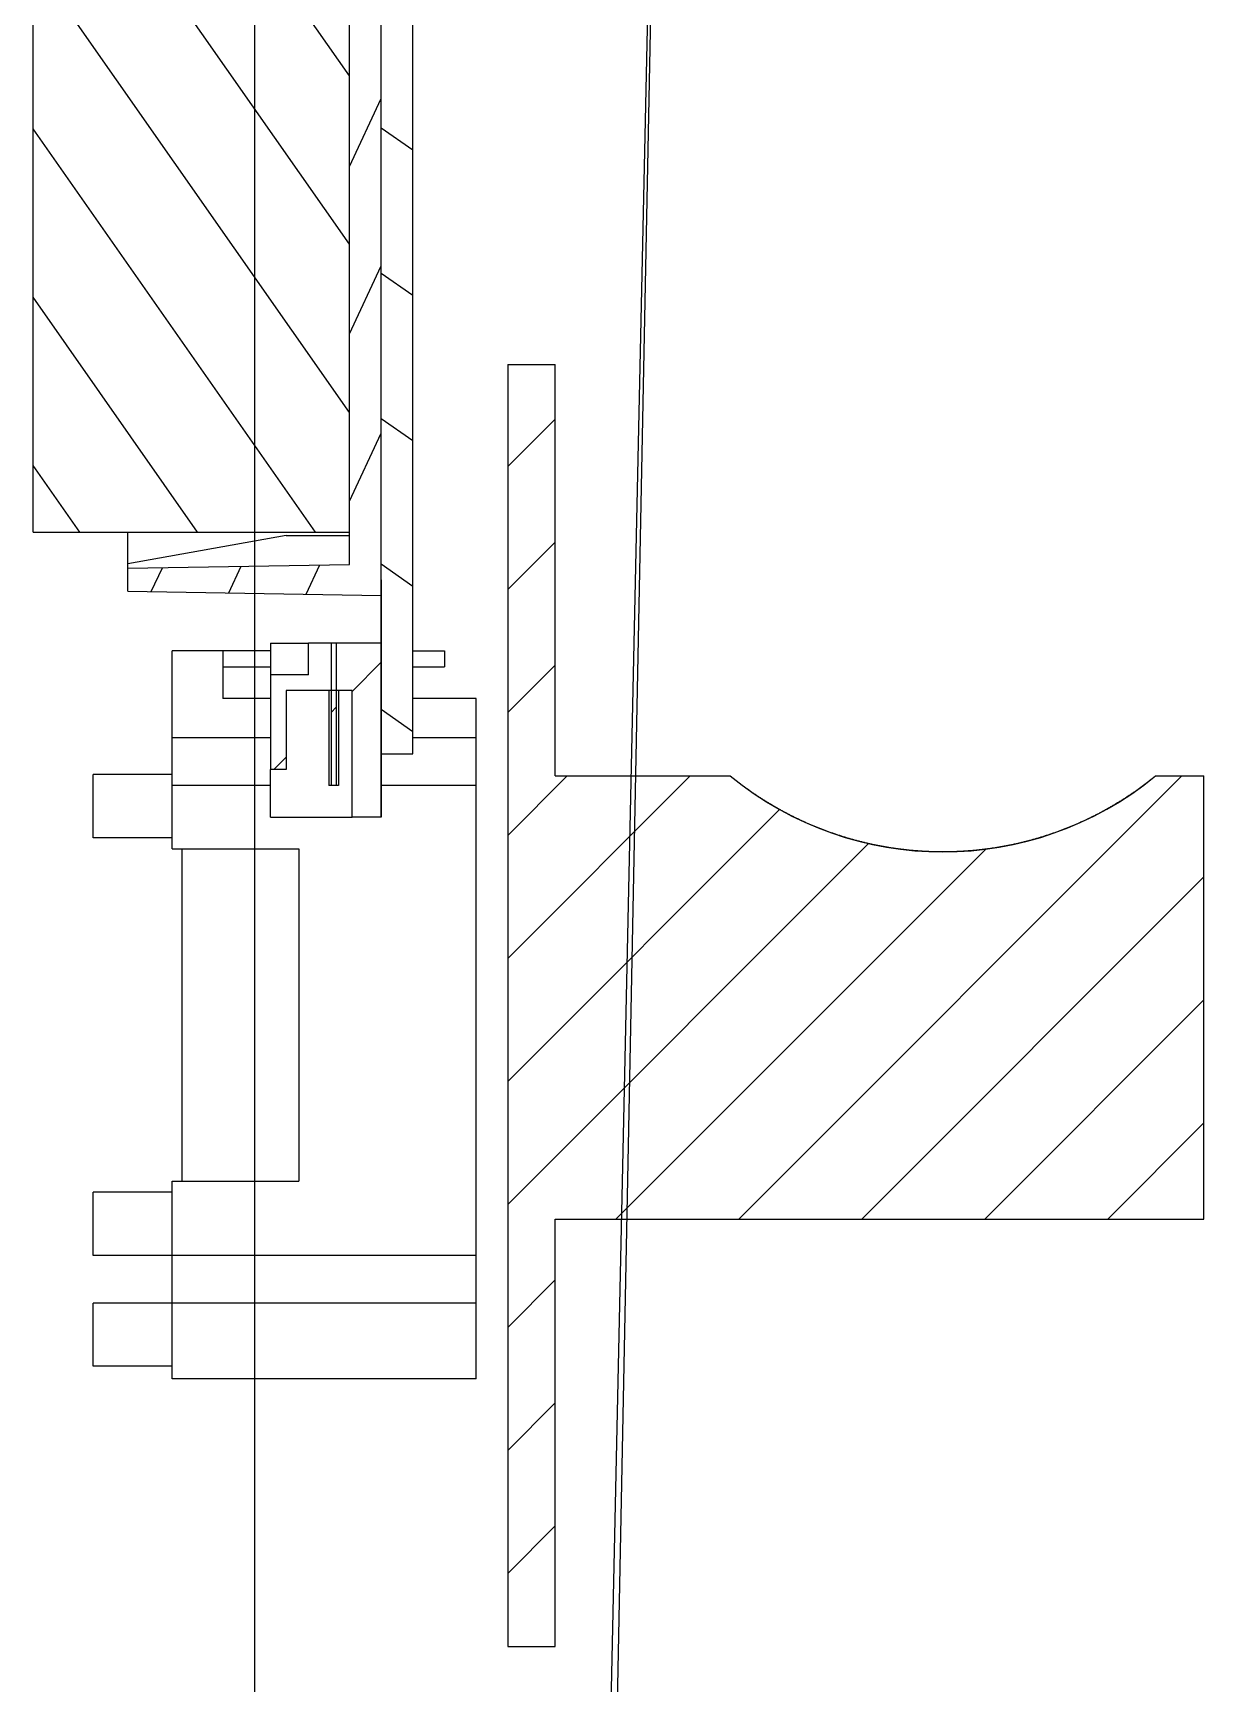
# Model space of a CAD drawing. Header units: millimetres. Extents: x 63 to 648, y -930 to -271.
# Drawn here: x 108.6 to 145.6, y -773.2 to -721.1 of the extents above; entities that cross this region are included whole.
import ezdxf

# ---------------------------------------------------------------- set-up
doc = ezdxf.new("R2010")
doc.units = ezdxf.units.MM
doc.header["$LTSCALE"] = 16.335
doc.layers.get('0').update_dxf_attribs({"linetype": 'CONTINUOUS'})
for name, color, linetype in [('10_CHAMFERS', 7, 'CONTINUOUS'), ('3_ALL_AXES', 7, 'CONTINUOUS'), ('5_ALL_CURVES', 7, 'CONTINUOUS'), ('7_ALL_FEATURES', 7, 'CONTINUOUS')]:
    doc.layers.add(name, color=color, linetype=linetype)

msp = doc.modelspace()

# ---------------------------------------------------------------- hatches: boundary and pattern name
at = {"linetype": 'Continuous'}
h = msp.add_hatch(dxfattribs=at)
h.set_pattern_fill('DEFAULT__3', color=2, scale=2.234821847599998, angle=245, style=0, pattern_type=0)
h.set_pattern_definition([(245, (139.363785591519, -1220.12750012733), (2.025436443099998, -0.9444765244999999), [])])
edge = h.paths.add_edge_path()
edge.add_line((119.587668082519, -738.8600487242301), (119.587668082519, -673.8600487242298))
edge.add_line((111.587668082519, -738.7204082048298), (119.587668082519, -738.8600487242301))
edge.add_line((111.587668082519, -738.7204082048298), (111.587668082519, -737.9996892437299))
edge.add_line((111.587668082519, -737.99968924373), (118.587668082519, -737.87750378923))
edge.add_line((118.587668082519, -737.87750378923), (118.587668082519, -676.64259365933))
edge.add_line((111.587668082519, -676.52040820483), (118.587668082519, -676.6425936593299))
edge.add_line((111.587668082519, -676.52040820483), (111.587668082519, -675.7996892437297))
edge.add_line((111.587668082519, -675.7996892437297), (118.587668082519, -675.6775037892301))
edge.add_line((118.587668082519, -675.6775037892301), (118.587668082519, -673.86004872423))
edge.add_line((119.587668082519, -673.86004872423), (118.587668082519, -673.86004872423))
h = msp.add_hatch(dxfattribs=at)
h.set_pattern_fill('DEFAULT__12', color=2, scale=3.761811311499998, angle=325, style=0, pattern_type=0)
h.set_pattern_definition([(325, (139.363785591519, -1220.12750012733), (2.157686326299999, 3.081495426), [])])
edge = h.paths.add_edge_path()
edge.add_line((119.587668082519, -743.8600487242298), (119.587668082519, -673.8600487242298))
edge.add_line((119.587668082519, -673.86004872423), (120.587668082519, -673.86004872423))
edge.add_line((120.587668082519, -743.8600487242298), (120.587668082519, -673.8600487242298))
edge.add_line((119.587668082519, -743.8600487242298), (120.587668082519, -743.8600487242298))
h = msp.add_hatch(dxfattribs=at)
h.set_pattern_fill('DEFAULT__10', color=2, scale=3.050446093999998, angle=125, style=0, pattern_type=0)
h.set_pattern_definition([(125, (139.363785591519, -1220.12750012733), (-2.498779153899998, -1.7496639999), [])])
edge = h.paths.add_edge_path()
edge.add_line((108.587668082519, -736.8600487242298), (108.587668082519, -676.86004872423))
edge.add_line((108.587668082519, -676.86004872423), (118.587668082519, -676.86004872423))
edge.add_line((118.587668082519, -736.8600487242298), (118.587668082519, -676.86004872423))
edge.add_line((108.587668082519, -736.8600487242298), (118.587668082519, -736.8600487242298))
h = msp.add_hatch(dxfattribs=at)
h.set_pattern_fill('DEFAULT__4', color=2, scale=2.746837880799999, angle=45, style=0, pattern_type=0)
h.set_pattern_definition([(45, (139.363785591519, -1220.12750012733), (-1.942307692299998, 1.942307692299998), [])])
edge = h.paths.add_edge_path()
edge.add_line((125.087668082519, -744.56004872423), (130.6212471335189, -744.56004872423))
edge.add_spline(control_points=[(144.055531632519, -744.56004872423), (139.975489673519, -747.90227094653), (134.701289092419, -747.90227094653), (130.6212471335189, -744.56004872423)], knot_values=[0, 0, 0, 0, 1, 1, 1, 1], weights=[1, 0.8490566037999997, 0.8490566037999997, 1], degree=3, periodic=0)
edge.add_line((144.055531632519, -744.56004872423), (145.5876680825189, -744.56004872423))
edge.add_line((145.5876680825189, -758.56004872423), (145.5876680825189, -744.56004872423))
edge.add_line((125.087668082519, -758.56004872423), (145.5876680825189, -758.56004872423))
edge.add_line((125.087668082519, -772.0600487242299), (125.087668082519, -758.56004872423))
edge.add_line((123.587668082519, -772.0600487242299), (125.087668082519, -772.0600487242299))
edge.add_line((123.587668082519, -731.5600487242298), (123.587668082519, -772.0600487242299))
edge.add_line((123.587668082519, -731.5600487242298), (125.087668082519, -731.5600487242298))
edge.add_line((125.087668082519, -744.56004872423), (125.087668082519, -731.5600487242298))
h = msp.add_hatch(dxfattribs=at)
h.set_pattern_fill('DEFAULT__2', color=2, scale=8.4, angle=45, style=0, pattern_type=0)
h.set_pattern_definition([(45, (139.363785591519, -1220.12750012733), (-5.939696962, 5.939696962), [])])
edge = h.paths.add_edge_path()
edge.add_line((118.170583702219, -741.8600487242298), (118.0047524627189, -741.8600487242298))
edge.add_line((118.170583702219, -741.8600487242298), (118.170583702219, -744.8600487242298))
edge.add_line((118.170583702219, -744.8600487242298), (118.0047524627189, -744.8600487242298))
edge.add_line((118.0047524627189, -741.8600487242298), (118.0047524627189, -744.8600487242298))
edge = h.paths.add_edge_path()
edge.add_line((118.667668082519, -741.8600487242298), (118.170583702219, -741.8600487242298))
edge.add_line((118.170583702219, -740.3600487242298), (118.170583702219, -741.8600487242298))
edge.add_line((119.587668082519, -740.3600487242298), (118.170583702219, -740.3600487242298))
edge.add_line((119.587668082519, -740.3600487242298), (119.587668082519, -745.8600487242298))
edge.add_line((119.587668082519, -745.8600487242298), (118.667668082519, -745.8600487242298))
edge.add_line((118.667668082519, -745.8600487242298), (118.667668082519, -741.8600487242298))
edge = h.paths.add_edge_path()
edge.add_line((118.0047524627189, -740.3600487242298), (118.0047524627189, -741.8600487242298))
edge.add_line((118.0047524627189, -741.8600487242298), (116.5876680825189, -741.8600487242298))
edge.add_line((116.587668082519, -741.8600487242298), (116.587668082519, -744.3600487242298))
edge.add_line((116.587668082519, -744.3600487242298), (116.087668082519, -744.3600487242298))
edge.add_line((116.087668082519, -741.3600487242298), (116.087668082519, -744.3600487242298))
edge.add_line((117.287668082519, -741.3600487242298), (116.087668082519, -741.3600487242298))
edge.add_line((117.287668082519, -741.3600487242298), (117.287668082519, -740.3600487242298))
edge.add_line((118.0047524627189, -740.3600487242298), (117.287668082519, -740.3600487242298))

# ---------------------------------------------------------------- linework, layer by layer
at = {"color": 7, "linetype": 'Continuous'}
for p, q in [((120.587668082519, -743.8600487242298), (120.587668082519, -670.86004872423)), ((119.587668082519, -738.8600487242301), (119.587668082519, -673.86004872423)), ((119.587668082519, -743.8600487242298), (119.587668082519, -673.86004872423)), ((119.587668082519, -745.8600487242298), (119.587668082519, -673.86004872423)), ((120.587668082519, -743.8600487242298), (120.587668082519, -673.86004872423)), ((108.587668082519, -736.8600487242298), (108.587668082519, -676.86004872423)), ((108.587668082519, -736.8600487242298), (108.587668082519, -676.86004872423)), ((118.587668082519, -737.87750378923), (118.587668082519, -676.6425936593299)), ((118.587668082519, -737.87750378923), (118.587668082519, -676.6425936593299)), ((118.587668082519, -736.8600487242298), (118.587668082519, -676.86004872423)), ((123.587668082519, -731.5600487242298), (123.587668082519, -772.0600487242299)), ((123.587668082519, -731.5600487242298), (125.087668082519, -731.5600487242298)), ((123.587668082519, -731.5600487242298), (123.587668082519, -772.0600487242299)), ((123.587668082519, -731.5600487242298), (125.087668082519, -731.5600487242298)), ((125.087668082519, -744.56004872423), (125.087668082519, -731.5600487242298)), ((125.087668082519, -744.56004872423), (125.087668082519, -731.5600487242298)), ((108.587668082519, -736.8600487242298), (118.587668082519, -736.8600487242298)), ((108.587668082519, -736.8600487242298), (118.587668082519, -736.8600487242298)), ((111.587668082519, -737.99968924373), (118.587668082519, -737.87750378923)), ((111.587668082519, -737.99968924373), (118.587668082519, -737.87750378923)), ((111.587668082519, -738.7204082048298), (111.587668082519, -737.99968924373)), ((111.587668082519, -738.7204082048298), (111.587668082519, -737.99968924373)), ((111.587668082519, -738.7204082048298), (119.587668082519, -738.8600487242301)), ((111.587668082519, -738.7204082048298), (119.587668082519, -738.8600487242301)), ((117.287668082519, -741.3600487242298), (117.287668082519, -740.3600487242298)), ((118.0047524627189, -740.3600487242298), (117.287668082519, -740.3600487242298)), ((117.287668082519, -741.3600487242298), (117.287668082519, -740.3600487242298)), ((119.587668082519, -740.3600487242298), (117.287668082519, -740.3600487242298)), ((118.0047524627189, -740.3600487242298), (118.0047524627189, -741.8600487242298)), ((118.0047524627189, -740.3600487242298), (118.0047524627189, -744.8600487242298)), ((118.170583702219, -740.3600487242298), (118.170583702219, -741.8600487242298)), ((119.587668082519, -740.3600487242298), (118.170583702219, -740.3600487242298)), ((118.170583702219, -740.3600487242298), (118.170583702219, -744.8600487242298)), ((119.587668082519, -740.3600487242298), (119.587668082519, -745.8600487242298)), ((116.087668082519, -741.3600487242298), (116.087668082519, -744.3600487242298)), ((117.287668082519, -741.3600487242298), (116.087668082519, -741.3600487242298)), ((116.087668082519, -741.3600487242298), (116.087668082519, -744.3600487242298)), ((117.287668082519, -741.3600487242298), (116.087668082519, -741.3600487242298)), ((118.0047524627189, -741.8600487242298), (116.587668082519, -741.8600487242298)), ((116.587668082519, -741.8600487242298), (116.587668082519, -744.3600487242298)), ((116.587668082519, -741.8600487242298), (116.587668082519, -744.3600487242298)), ((118.667668082519, -741.8600487242298), (116.587668082519, -741.8600487242298)), ((117.937668082519, -741.8600487242298), (117.937668082519, -744.8600487242298)), ((118.170583702219, -741.8600487242298), (118.0047524627189, -741.8600487242298)), ((118.0047524627189, -741.8600487242298), (118.0047524627189, -744.8600487242298)), ((118.170583702219, -741.8600487242298), (118.170583702219, -744.8600487242298)), ((118.667668082519, -741.8600487242298), (118.170583702219, -741.8600487242298)), ((118.237668082519, -741.8600487242298), (118.237668082519, -744.8600487242298)), ((118.667668082519, -745.8600487242298), (118.667668082519, -741.8600487242298)), ((118.667668082519, -745.8600487242298), (118.667668082519, -741.8600487242298)), ((119.587668082519, -743.8600487242298), (120.587668082519, -743.8600487242298)), ((119.587668082519, -743.8600487242298), (120.587668082519, -743.8600487242298)), ((116.587668082519, -744.3600487242298), (116.087668082519, -744.3600487242298)), ((116.587668082519, -744.3600487242298), (116.087668082519, -744.3600487242298)), ((125.087668082519, -744.56004872423), (130.6212471335189, -744.56004872423)), ((125.087668082519, -744.56004872423), (130.6212471335189, -744.56004872423)), ((144.055531632519, -744.56004872423), (145.5876680825189, -744.56004872423)), ((144.055531632519, -744.56004872423), (145.5876680825189, -744.56004872423)), ((145.5876680825189, -758.56004872423), (145.5876680825189, -744.56004872423)), ((145.5876680825189, -758.56004872423), (145.5876680825189, -744.56004872423)), ((118.170583702219, -744.8600487242298), (118.0047524627189, -744.8600487242298)), ((118.170583702219, -744.8600487242298), (118.0047524627189, -744.8600487242298)), ((119.587668082519, -745.8600487242298), (118.667668082519, -745.8600487242298)), ((119.587668082519, -745.8600487242298), (118.667668082519, -745.8600487242298)), ((125.087668082519, -758.56004872423), (145.5876680825189, -758.56004872423)), ((125.087668082519, -772.0600487242299), (125.087668082519, -758.56004872423)), ((125.087668082519, -758.56004872423), (145.5876680825189, -758.56004872423)), ((125.087668082519, -772.0600487242299), (125.087668082519, -758.56004872423)), ((123.587668082519, -772.0600487242299), (125.087668082519, -772.0600487242299)), ((123.587668082519, -772.0600487242299), (125.087668082519, -772.0600487242299))]:
    msp.add_line(p, q, dxfattribs=at)
msp.add_arc((137.338389383019, -736.3600487242298), 10.6, 230.6769108187979, 309.3230891812021, dxfattribs=at)
msp.add_open_spline([(144.055531632519, -744.56004872423), (144.0419877165493, -744.5711434083987), (144.0148209797972, -744.5932851684164), (143.9738708370002, -744.6263242049499), (143.9326851444009, -744.6592168203499), (143.8912644005023, -744.6919608635267), (143.8496091102501, -744.724554194533), (143.8077198062118, -744.7569946675367), (143.7655970428325, -744.7892801354704), (143.7232413986149, -744.8214084497672), (143.6806534753292, -744.8533774602857), (143.6378338983334, -744.8851850157354), (143.594783317078, -744.9168289644736), (143.5515024045464, -744.9483071538934), (143.507991857844, -744.979617431436), (143.4642523981923, -745.0107576447483), (143.4202847707706, -745.0417256415989), (143.3760897454057, -745.072519270959), (143.3316681158779, -745.1031363823594), (143.2870207005419, -745.1335748269864), (143.2421483423776, -745.1638324577513), (143.1970519085866, -745.1939071291948), (143.1517322915768, -745.2237966988154), (143.1061904078782, -745.253499026003), (143.0604271993179, -745.2830119738178), (143.01444363212, -745.3123334081522), (142.9682406975351, -745.3414611986866), (142.9218194118144, -745.3703932192609), (142.8751808160821, -745.3991273477241), (142.82832597645, -745.4276614667268), (142.7812559841198, -745.4559934638701), (142.733971955206, -745.4841212320908), (142.68647503115, -745.5120426702774), (142.6387663780283, -745.539755682705), (142.5908471873267, -745.5672581805331), (142.5427186756902, -745.5945480817079), (142.49438208458, -745.621623310797), (142.4458386807527, -745.6484818001325), (142.3970897558961, -745.6751214896994), (142.3481366267611, -745.7015403276012), (142.2989806351826, -745.7277362705943), (142.2496231479167, -745.7537072841208), (142.2000655566876, -745.7794513428502), (142.1503092781163, -745.8049664309438), (142.1003557537044, -745.8302505426161), (142.0502064498444, -745.8553016824319), (141.9998628574596, -745.8801178652103), (141.9493264924165, -745.9046971172219), (141.8985988950032, -745.9290374759134), (141.8476816300233, -745.9531369902847), (141.7965762867752, -745.9769937215879), (141.7452844790649, -746.00060574367), (141.6938078447715, -746.0239711429765), (141.6421480459155, -746.0470880189456), (141.590306768719, -746.0699544849941), (141.5382857231564, -746.0925686679903), (141.486086643199, -746.1149287093662), (141.4337112864229, -746.1370327650138), (141.3811614339565, -746.1588790056851), (141.3284388902448, -746.1804656174012), (141.2755454832344, -746.2017908023406), (141.22248306382, -746.222852778229), (141.1692535058402, -746.2436497791371), (141.115858706018, -746.2641800561668), (141.0623005836782, -746.2844418772335), (141.0085810805126, -746.3044335277082), (140.9547021606867, -746.324153310982), (140.9006658102043, -746.343599548261), (140.8464740371558, -746.3627705794131), (140.7921288710971, -746.3816647626905), (140.7376323633065, -746.4002804761435), (140.682986586073, -746.4186161165114), (140.6281936329786, -746.436670101024), (140.5732556183, -746.4544408665633), (140.5181746769222, -746.4719268707377), (140.4629529640446, -746.4891265916516), (140.4075926549706, -746.5060385286458), (140.3520959449963, -746.5226612027418), (140.2964650488077, -746.5389931560163), (140.2407022007175, -746.5550329533559), (140.184809653857, -746.5707791812237), (140.1287896803764, -746.5862304494096), (140.0726445707864, -746.6013853900838), (140.0163766339934, -746.6162426591429), (139.9599881966828, -746.6308009352724), (139.9034816035126, -746.6450589220628), (139.8468592162385, -746.659015346201), (139.790123413745, -746.6726689590482), (139.7332765918176, -746.6860185370383), (139.6763211624951, -746.6990628806875), (139.6192595541488, -746.7118008167272), (139.562094210731, -746.7242311962747), (139.5048275918249, -746.7363528968019), (139.4474621721345, -746.7481648215762), (139.390000441126, -746.7596659000072), (139.3324449027321, -746.7708550878929), (139.2747980750726, -746.7817313677687), (139.2170624898832, -746.7922937488529), (139.159240692514, -746.8025412680272), (139.1013352410915, -746.8124729886904), (139.0433487066914, -746.8220880025161), (138.9852836725284, -746.8313854284334), (138.9271427338409, -746.84036441342), (138.8689284974336, -746.8490241328352), (138.8106435812705, -746.8573637902789), (138.7522906140238, -746.8653826172354), (138.693872234987, -746.8730798751508), (138.6353910932827, -746.8804548529275), (138.5768498478324, -746.8875068695877), (138.5182511666675, -746.894235272461), (138.4595977267593, -746.9006394390035), (138.4008922134303, -746.9067187754612), (138.3421373200683, -746.9124727179209), (138.2833357476918, -746.9179007325517), (138.2244902045291, -746.9230023147769), (138.1656034055841, -746.9277769903977), (138.1066780722832, -746.9322243152064), (138.0477169319815, -746.936343875097), (137.9887227176339, -746.9401352862237), (137.9296981673462, -746.9435981953944), (137.8706460238685, -746.9467322795243), (137.8115690342984, -746.9495372462378), (137.7524699495325, -746.9520128337754), (137.6933515239609, -746.9541588108694), (137.6342165149164, -746.9559749771731), (137.575067682394, -746.9574611630198), (137.5159077884841, -746.9586172292609), (137.4567395970566, -746.959443068204), (137.3975658732355, -746.9599386023885), (137.3383893829856, -746.9601037855801), (137.2792128927358, -746.9599386023888), (137.2200391688813, -746.959443068204), (137.1608709774539, -746.9586172292605), (137.1017110835773, -746.9574611630218), (137.042562251055, -746.9559749771689), (136.9834272420435, -746.9541588108744), (136.924308816439, -746.9520128337698), (136.8652097316728, -746.9495372462411), (136.8061327420695, -746.9467322795236), (136.7470805985918, -746.9435981953948), (136.6880560483041, -746.9401352862237), (136.6290618339565, -746.9363438750969), (136.5701006936548, -746.9322243152063), (136.5111753603538, -746.9277769903978), (136.4522885614089, -746.9230023147767), (136.3934430182461, -746.9179007325517), (136.3346414458697, -746.912472717921), (136.2758865525077, -746.9067187754612), (136.2171810391786, -746.9006394390033), (136.1585275992704, -746.8942352724606), (136.0999289181055, -746.8875068695879), (136.0413876726553, -746.8804548529275), (135.982906530951, -746.8730798751509), (135.924488151914, -746.8653826172351), (135.8661351846675, -746.8573637902789), (135.8078502685043, -746.849024132835), (135.7496360320971, -746.8403644134203), (135.6914950934095, -746.8313854284331), (135.6334300592465, -746.8220880025167), (135.5754435248468, -746.8124729886882), (135.5175380734548, -746.802541268041), (135.4597162760925, -746.7922937488285), (135.4019806908961, -746.7817313677831), (135.3443338632063, -746.7708550878906), (135.2867783248118, -746.7596659000079), (135.2293165938035, -746.7481648215761), (135.171951174113, -746.7363528968019), (135.114684555207, -746.7242311962747), (135.0575192117891, -746.7118008167272), (135.0004576034427, -746.6990628806883), (134.9435021741211, -746.6860185370355), (134.886655352222, -746.6726689590664), (134.8299195497404, -746.6590153461697), (134.7732971624549, -746.6450589220785), (134.7167905692842, -746.6308009352887), (134.6604021319866, -746.6162426591097), (134.6041341951798, -746.6013853901032), (134.5479890855623, -746.5862304494066), (134.4919691120808, -746.5707791812245), (134.4360765652204, -746.5550329533556), (134.3803137171302, -746.5389931560163), (134.3246828209416, -746.5226612027418), (134.2691861109674, -746.506038528646), (134.2138258018933, -746.4891265916516), (134.1586040890159, -746.4719268707373), (134.1035231476376, -746.4544408665646), (134.0485851329605, -746.4366701010201), (133.9937921798901, -746.4186161165356), (133.9391464026791, -746.4002804761011), (133.8846498948659, -746.3816647627149), (133.8303047287834, -746.3627705794094), (133.7761129557334, -746.3435995482617), (133.7220766052509, -746.324153310983), (133.6681976854269, -746.3044335277038), (133.614478182283, -746.2844418772601), (133.5609200599709, -746.2641800561202), (133.5075252601207, -746.2436497791639), (133.4542957021195, -746.2228527782245), (133.4012332827031, -746.2017908023417), (133.3483398756934, -746.180465617401), (133.2956173319808, -746.1588790056865), (133.2430674795169, -746.137032765009), (133.1906921227599, -746.114928709395), (133.1384930428367, -746.09256866794), (133.0864719972397, -746.0699544850229), (133.0346307200243, -746.0470880189409), (132.9829709211661, -746.0239711429775), (132.9314942868726, -746.0006057436707), (132.880202479165, -745.9769937215834), (132.8290971359334, -745.9531369903153), (132.7781798709939, -745.9290374758594), (132.7274522735399, -745.9046971172531), (132.6769159084806, -745.8801178652056), (132.6265723160928, -745.8553016824332), (132.5764230122338, -745.830250542616), (132.5264694878216, -745.8049664309436), (132.4767132092503, -745.7794513428503), (132.4271556180212, -745.7537072841211), (132.3777981307554, -745.7277362705942), (132.3286421391768, -745.7015403276012), (132.2796890100418, -745.6751214896997), (132.2309400851854, -745.6484818001322), (132.182396681357, -745.6216233107983), (132.1340600902509, -745.5945480817026), (132.0859315786247, -745.5672581805677), (132.0380123879779, -745.5397556826445), (131.9903037348012, -745.5120426703119), (131.942806810735, -745.4841212320857), (131.8955227818172, -745.4559934638716), (131.8484527894884, -745.4276614667262), (131.8015979498548, -745.3991273477257), (131.7549593541271, -745.3703932192551), (131.7085380684134, -745.3414611987226), (131.6623351338914, -745.3123334080891), (131.6163515666303, -745.283011973854), (131.5705883580636, -745.2534990259969), (131.525046474359, -745.2237966988183), (131.4797268573555, -745.1939071291887), (131.4346304235686, -745.1638324577884), (131.3897580654733, -745.1335748269217), (131.3451106500684, -745.1031363823959), (131.3006890205351, -745.0725192709549), (131.2564939951705, -745.0417256415944), (131.2125263677524, -745.0107576447855), (131.1687869081746, -744.97961743137), (131.1252763613977, -744.9483071539312), (131.081995448864, -744.9168289644683), (131.0389448676035, -744.8851850157366), (130.996125290609, -744.8533774602854), (130.9535373673229, -744.821408449767), (130.9111817231055, -744.7892801354704), (130.8690589597262, -744.7569946675368), (130.8271696556877, -744.7245541945327), (130.7855143654359, -744.6919608635266), (130.7440936215357, -744.6592168203514), (130.7029079289427, -744.6263242049438), (130.6619577861423, -744.5932851684553), (130.6347910494685, -744.5711434083823), (130.6212471335189, -744.56004872423)], degree=3, knots=[0, 0, 0, 0, 0.0525239668091476, 0.1051403590670004, 0.1578487710356631, 0.2106487910437501, 0.2635400014528415, 0.3165219784247739, 0.3695942923868853, 0.4227565077209856, 0.4760081826149312, 0.5293488694212575, 0.5827781146229003, 0.6362954583428218, 0.6899004348629258, 0.7435925727012515, 0.7973713939882309, 0.8512364149666385, 0.905187145989946, 0.9592230912912562, 1.01334374926019, 1.067548612025942, 1.121837166119513, 1.176208891631423, 1.230663262972579, 1.285199748582998, 1.339817810962128, 1.394516906527845, 1.449296485980281, 1.504155993761785, 1.559094868795093, 1.614112543826465, 1.66920844598167, 1.724381996295715, 1.779632610116993, 1.834959697000602, 1.890362660415042, 1.945840898337278, 2.001393802913446, 2.057020760486863, 2.112721151754448, 2.168494351777794, 2.22433972977351, 2.280256649433244, 2.3362444688381, 2.392302540498624, 2.448430211215155, 2.504626822468616, 2.560891710091839, 2.617224204655661, 2.673623631081476, 2.730089309013416, 2.786620552613831, 2.843216670973151, 2.899876967608204, 2.956600740969405, 3.013387284375236, 3.07023588561051, 3.127145827676413, 3.184116388408899, 3.241146840569917, 3.298236451949763, 3.355384485324686, 3.412590198627726, 3.46985284502456, 3.527171672502897, 3.584545924844004, 3.641974840616135, 3.699457654046867, 3.756993594583804, 3.814581887188943, 3.872221752394231, 3.929912406110799, 3.987653059935728, 4.045442921138913, 4.103281192839095, 4.16116707366504, 4.219099758393482, 4.277078437522949, 4.335102297445672, 4.393170520688626, 4.451282285948614, 4.509436767850314, 4.567633137425152, 4.62587056199138, 4.68414820499381, 4.742465226458183, 4.80082078299181, 4.859214027555438, 4.917644109702203, 4.976110175893547, 5.034611369257771, 5.093146829580929, 5.151715693799897, 5.21031709571517, 5.26895016613333, 5.327614033103936, 5.386307821624892, 5.445030654418417, 5.503781651033661, 5.562559928883803, 5.621364602561441, 5.68019478438918, 5.73904958433875, 5.797928110085345, 5.856829467194631, 5.91575275911684, 5.974697087131706, 6.033661550758576, 6.092645247559747, 6.151647273288451, 6.210666722105459, 6.269702686499348, 6.328754257366115, 6.38782052434103, 6.446900575408688, 6.505993497559293, 6.565098376450197, 6.624214296580173, 6.683340341459858, 6.742475593656953, 6.80161913497223, 6.8607700461957, 6.919927407763523, 6.979090299222665, 7.038257799782633, 7.097428988073226, 7.156602942507864, 7.215778741129476, 7.274955461872326, 7.334132182715221, 7.393307981336803, 7.452481935771442, 7.511653124062006, 7.570820624522047, 7.62998351608113, 7.689140877549004, 7.748291788872402, 7.80743533018765, 7.866570582384773, 7.925696627264459, 7.984812547394435, 8.043917426285338, 8.103010348435943, 8.1620903995036, 8.221156666478487, 8.280208237345281, 8.33924420173917, 8.398263650556151, 8.457265676284884, 8.516249373086081, 8.575213836712924, 8.63415816472779, 8.693081456650056, 8.751982813759286, 8.81086133950588, 8.86971613945545, 8.92854632128319, 8.987350994960824, 9.046129272810967, 9.104880269426323, 9.163603102121254, 9.222296890740594, 9.280960757711197, 9.339593828129331, 9.398195230044632, 9.456764094263601, 9.515299554586758, 9.573800747950983, 9.6322668141423, 9.690696896289063, 9.749090140852719, 9.807445697289134, 9.865762718850588, 9.9240403618531, 9.982277786322433, 10.04047415599394, 10.09862863789564, 10.1567404031556, 10.21480862639858, 10.27283248632139, 10.33081116545077, 10.38874385017922, 10.44662973100516, 10.50446800270534, 10.56225786390853, 10.61999851773343, 10.67768917145013, 10.73532903656049, 10.79291732926028, 10.85045326979719, 10.90793608322795, 10.96536499900008, 11.02273925134119, 11.08005807881952, 11.13732072512297, 11.19452643851928, 11.25167447189413, 11.30876408327397, 11.36579453543499, 11.42276509616748, 11.47967503823346, 11.53652363946865, 11.59331018278265, 11.65003395623547, 11.70669425287053, 11.76329037122982, 11.81982161483024, 11.8762872927622, 11.93268671918802, 11.98901921366144, 12.04528410137484, 12.10148071262829, 12.1576083833449, 12.21366645500532, 12.26965427441021, 12.32557119406994, 12.38141657206573, 12.437189772089, 12.49289016335659, 12.54851712093, 12.60407002550617, 12.65954826342841, 12.71495122684282, 12.77027831372645, 12.82552892746109, 12.88070247786152, 12.93579838001677, 12.99081605504809, 13.0457549300814, 13.10061443786298, 13.15539401731534, 13.21009311288106, 13.26471117517558, 13.31924766087033, 13.37370203221149, 13.42807375772349, 13.48236231181697, 13.53656717458279, 13.59068783246875, 13.64472377785268, 13.69867450887599, 13.75253952985437, 13.80631835114144, 13.86001048889822, 13.91361546549951, 13.96713280921952, 14.02056205442107, 14.0739027412274, 14.12715441612143, 14.18031663145544, 14.23338894541756, 14.28637092238949, 14.33926213279858, 14.39206215280671, 14.44477056477533, 14.49738695703318, 14.54991092376489, 14.54991092376489, 14.54991092376489, 14.54991092376489], dxfattribs=at)
at = {"layer": '10_CHAMFERS', "color": 7, "linetype": 'Continuous'}
msp.add_line((116.587668082519, -736.96004872423), (118.587668082519, -736.96004872423), dxfattribs=at)
at = {"layer": '3_ALL_AXES', "color": 7, "linetype": 'Continuous'}
for p, q in [((112.987668082519, -746.8600487242298), (112.987668082519, -740.6100487242298)), ((122.587668082519, -763.6100487242298), (122.587668082519, -742.1100487242298)), ((116.087668082519, -743.36004872423), (112.987668082519, -743.36004872423)), ((122.587668082519, -743.36004872423), (120.587668082519, -743.36004872423)), ((110.487668082519, -746.51004872423), (110.487668082519, -744.51004872423)), ((112.987668082519, -744.51004872423), (110.487668082519, -744.51004872423)), ((116.087668082519, -744.8600487242298), (112.987668082519, -744.8600487242298)), ((118.0047524627189, -744.8600487242298), (117.937668082519, -744.8600487242298)), ((118.237668082519, -744.8600487242298), (118.170583702219, -744.8600487242298)), ((122.587668082519, -744.8600487242298), (119.587668082519, -744.8600487242298)), ((112.987668082519, -746.51004872423), (110.487668082519, -746.51004872423)), ((112.987668082519, -746.8600487242298), (116.987668082519, -746.8600487242298)), ((113.287668082519, -746.8600487242298), (113.287668082519, -757.3600487242298)), ((116.987668082519, -746.8600487242298), (116.987668082519, -757.3600487242298)), ((110.487668082519, -759.71004872423), (110.487668082519, -757.7100487242302)), ((112.987668082519, -757.7100487242302), (110.487668082519, -757.7100487242302)), ((112.987668082519, -763.6100487242298), (112.987668082519, -757.3600487242298)), ((112.987668082519, -757.3600487242298), (116.987668082519, -757.3600487242298)), ((122.587668082519, -759.71004872423), (110.487668082519, -759.71004872423)), ((110.487668082519, -763.2100487242301), (110.487668082519, -761.2100487242302)), ((122.587668082519, -761.2100487242302), (110.487668082519, -761.2100487242302)), ((112.987668082519, -763.2100487242301), (110.487668082519, -763.2100487242301))]:
    msp.add_line(p, q, dxfattribs=at)
at = {"layer": '5_ALL_CURVES', "color": 4, "linetype": 'Continuous'}
msp.add_line((119.587668082519, -738.3600487242298), (119.587668082519, -742.56004872423), dxfattribs=at)
at = {"layer": '7_ALL_FEATURES', "color": 6, "linetype": 'Continuous'}
for p, q in [((115.587668082519, -670.56004872423), (115.587668082519, -837.56004872423)), ((129.0876680825189, -670.56004872423), (125.461738612019, -837.56004872423)), ((129.0876680825189, -670.56004872423), (125.787668082519, -837.56004872423))]:
    msp.add_line(p, q, dxfattribs=at)
at = {"layer": '7_ALL_FEATURES', "color": 7, "linetype": 'Continuous'}
for p, q in [((111.587668082519, -737.99968924373), (111.587668082519, -736.8600487242298)), ((116.587668082519, -736.96004872423), (111.587668082519, -737.8600487242298)), ((116.087668082519, -740.3600487242298), (116.087668082519, -741.3600487242298)), ((116.087668082519, -740.3600487242298), (117.287668082519, -740.3600487242298)), ((116.087668082519, -740.6100487242298), (112.987668082519, -740.6100487242298)), ((114.587668082519, -740.6100487242298), (114.587668082519, -742.1100487242298)), ((114.587668082519, -741.11004872423), (116.087668082519, -741.11004872423)), ((120.587668082519, -740.6100487242298), (121.587668082519, -740.6100487242298)), ((120.587668082519, -741.11004872423), (121.587668082519, -741.11004872423)), ((121.587668082519, -740.6100487242298), (121.587668082519, -741.11004872423)), ((116.087668082519, -742.1100487242298), (114.587668082519, -742.1100487242298)), ((122.587668082519, -742.1100487242298), (120.587668082519, -742.1100487242298)), ((116.087668082519, -745.8600487242298), (116.087668082519, -744.3600487242298)), ((116.087668082519, -745.8600487242298), (118.667668082519, -745.8600487242298)), ((122.587668082519, -763.6100487242298), (112.987668082519, -763.6100487242298))]:
    msp.add_line(p, q, dxfattribs=at)

doc.saveas('drawing.dxf')
